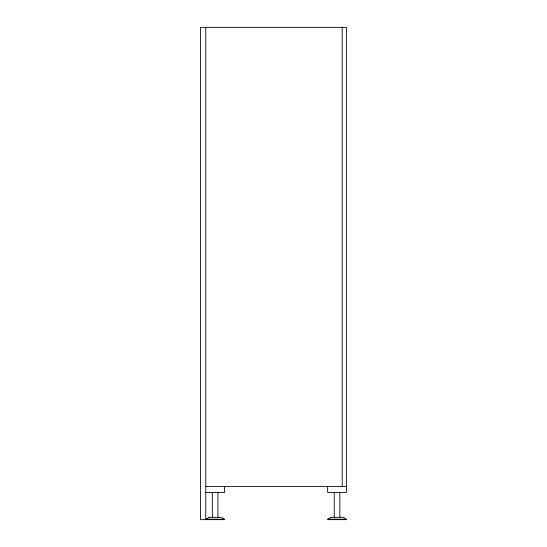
<?xml version="1.0" encoding="UTF-8"?>
<svg xmlns="http://www.w3.org/2000/svg" width="547" height="547" viewBox="0 0 547 547"><rect width="100%" height="100%" fill="white"/><g stroke="black" fill="none" stroke-linecap="round" stroke-linejoin="round"><path stroke-width="0.82" d="M205.747 486.598L346.408 486.598M205.747 492.457L224.502 492.457L224.502 486.598M224.502 519.65L200.592 519.65L200.592 27.35L346.408 27.35L346.408 492.457L327.653 492.457L327.653 486.598M327.653 519.65L346.408 519.65M342.19 27.35L342.19 486.598M339.844 492.457L339.844 517.305M337.027 519.199L337.027 519.65M334.217 492.457L334.217 517.305M217.938 492.457L217.938 517.305M215.128 519.199L215.128 519.65M212.318 492.457L212.318 517.305M205.747 27.35L205.747 519.65M209.125 517.305L205.747 519.199L224.502 519.199L221.125 517.305L209.125 517.305M331.031 517.305L327.653 519.199L346.408 519.199L343.031 517.305L331.031 517.305"/></g></svg>
